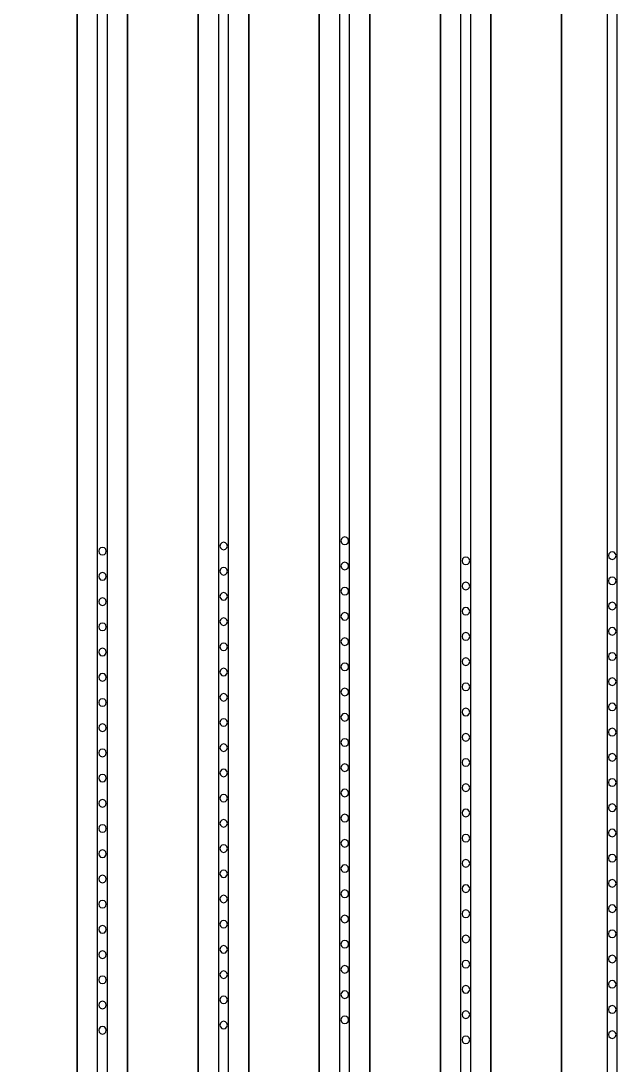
# Model space of a CAD drawing. Header units: metres. Extents: x -1550 to 1550, y -904 to 26100.
# Drawn here: x -129.1 to -11, y 4131.9 to 4339 of the extents above; entities that cross this region are included whole.
import ezdxf

# ---------------------------------------------------------------- set-up
doc = ezdxf.new("R2010")
doc.units = ezdxf.units.M
for name, color, linetype in [('Metal', 4, 'CONTINUOUS'), ('pattern_ionp', 7, 'CONTINUOUS'), ('Polyimide', 3, 'CONTINUOUS'), ('Polyimide_Negative', 5, 'CONTINUOUS')]:
    doc.layers.add(name, color=color, linetype=linetype)

msp = doc.modelspace()

# ---------------------------------------------------------------- linework, layer by layer
at = {"layer": 'Metal'}
for points in [[(-114, 11993.5), (-114, 897.39)], [(-112, 897.39), (-112, 11993.5)], [(-90, 11993.5), (-90, 643.42)], [(-88, 643.42), (-88, 11993.5)], [(-66, 11993.5), (-66, 389.45)], [(-64, 389.45), (-64, 11993.5)], [(-42, 11993.5), (-42, 135.48)], [(-40, 135.48), (-40, 11993.5)], [(-13, 11993.5), (-13, -118.48)], [(-11, -118.48), (-11, 11993.5)]]:
    msp.add_lwpolyline(points, dxfattribs=at)
at = {"layer": 'pattern_ionp'}
for points in [[(-88.21, 4234.86), (-88.31, 4235.24), (-88.59, 4235.51), (-88.96, 4235.61), (-89.34, 4235.51), (-89.61, 4235.24), (-89.71, 4234.86), (-89.61, 4234.49), (-89.34, 4234.21), (-88.96, 4234.11), (-88.59, 4234.21), (-88.31, 4234.49), (-88.21, 4234.86)], [(-64.21, 4235.9), (-64.31, 4236.27), (-64.59, 4236.55), (-64.96, 4236.65), (-65.34, 4236.55), (-65.61, 4236.27), (-65.71, 4235.9), (-65.61, 4235.52), (-65.34, 4235.25), (-64.96, 4235.15), (-64.59, 4235.25), (-64.31, 4235.52), (-64.21, 4235.9)], [(-112.21, 4233.83), (-112.31, 4234.21), (-112.59, 4234.48), (-112.96, 4234.58), (-113.34, 4234.48), (-113.61, 4234.21), (-113.71, 4233.83), (-113.61, 4233.46), (-113.34, 4233.18), (-112.96, 4233.08), (-112.59, 4233.18), (-112.31, 4233.46), (-112.21, 4233.83)], [(-11.21, 4232.96), (-11.31, 4233.33), (-11.59, 4233.61), (-11.96, 4233.71), (-12.34, 4233.61), (-12.61, 4233.33), (-12.71, 4232.96), (-12.61, 4232.58), (-12.34, 4232.31), (-11.96, 4232.21), (-11.59, 4232.31), (-11.31, 4232.58), (-11.21, 4232.96)], [(-64.21, 4230.9), (-64.31, 4231.27), (-64.59, 4231.55), (-64.96, 4231.65), (-65.34, 4231.55), (-65.61, 4231.27), (-65.71, 4230.9), (-65.61, 4230.52), (-65.34, 4230.25), (-64.96, 4230.15), (-64.59, 4230.25), (-64.31, 4230.52), (-64.21, 4230.9)], [(-40.21, 4231.93), (-40.31, 4232.3), (-40.59, 4232.58), (-40.96, 4232.68), (-41.34, 4232.58), (-41.61, 4232.3), (-41.71, 4231.93), (-41.61, 4231.55), (-41.34, 4231.28), (-40.96, 4231.18), (-40.59, 4231.28), (-40.31, 4231.55), (-40.21, 4231.93)], [(-112.21, 4228.83), (-112.31, 4229.21), (-112.59, 4229.48), (-112.96, 4229.58), (-113.34, 4229.48), (-113.61, 4229.21), (-113.71, 4228.83), (-113.61, 4228.46), (-113.34, 4228.18), (-112.96, 4228.08), (-112.59, 4228.18), (-112.31, 4228.46), (-112.21, 4228.83)], [(-88.21, 4229.86), (-88.31, 4230.24), (-88.59, 4230.51), (-88.96, 4230.61), (-89.34, 4230.51), (-89.61, 4230.24), (-89.71, 4229.86), (-89.61, 4229.49), (-89.34, 4229.21), (-88.96, 4229.11), (-88.59, 4229.21), (-88.31, 4229.49), (-88.21, 4229.86)], [(-11.21, 4227.96), (-11.31, 4228.33), (-11.59, 4228.61), (-11.96, 4228.71), (-12.34, 4228.61), (-12.61, 4228.33), (-12.71, 4227.96), (-12.61, 4227.58), (-12.34, 4227.31), (-11.96, 4227.21), (-11.59, 4227.31), (-11.31, 4227.58), (-11.21, 4227.96)], [(-64.21, 4225.9), (-64.31, 4226.27), (-64.59, 4226.55), (-64.96, 4226.65), (-65.34, 4226.55), (-65.61, 4226.27), (-65.71, 4225.9), (-65.61, 4225.52), (-65.34, 4225.25), (-64.96, 4225.15), (-64.59, 4225.25), (-64.31, 4225.52), (-64.21, 4225.9)], [(-40.21, 4226.93), (-40.31, 4227.3), (-40.59, 4227.58), (-40.96, 4227.68), (-41.34, 4227.58), (-41.61, 4227.3), (-41.71, 4226.93), (-41.61, 4226.55), (-41.34, 4226.28), (-40.96, 4226.18), (-40.59, 4226.28), (-40.31, 4226.55), (-40.21, 4226.93)], [(-112.21, 4223.83), (-112.31, 4224.21), (-112.59, 4224.48), (-112.96, 4224.58), (-113.34, 4224.48), (-113.61, 4224.21), (-113.71, 4223.83), (-113.61, 4223.46), (-113.34, 4223.18), (-112.96, 4223.08), (-112.59, 4223.18), (-112.31, 4223.46), (-112.21, 4223.83)], [(-88.21, 4224.86), (-88.31, 4225.24), (-88.59, 4225.51), (-88.96, 4225.61), (-89.34, 4225.51), (-89.61, 4225.24), (-89.71, 4224.86), (-89.61, 4224.49), (-89.34, 4224.21), (-88.96, 4224.11), (-88.59, 4224.21), (-88.31, 4224.49), (-88.21, 4224.86)], [(-40.21, 4221.93), (-40.31, 4222.3), (-40.59, 4222.58), (-40.96, 4222.68), (-41.34, 4222.58), (-41.61, 4222.3), (-41.71, 4221.93), (-41.61, 4221.55), (-41.34, 4221.28), (-40.96, 4221.18), (-40.59, 4221.28), (-40.31, 4221.55), (-40.21, 4221.93)], [(-11.21, 4222.96), (-11.31, 4223.33), (-11.59, 4223.61), (-11.96, 4223.71), (-12.34, 4223.61), (-12.61, 4223.33), (-12.71, 4222.96), (-12.61, 4222.58), (-12.34, 4222.31), (-11.96, 4222.21), (-11.59, 4222.31), (-11.31, 4222.58), (-11.21, 4222.96)], [(-88.21, 4219.86), (-88.31, 4220.24), (-88.59, 4220.51), (-88.96, 4220.61), (-89.34, 4220.51), (-89.61, 4220.24), (-89.71, 4219.86), (-89.61, 4219.49), (-89.34, 4219.21), (-88.96, 4219.11), (-88.59, 4219.21), (-88.31, 4219.49), (-88.21, 4219.86)], [(-64.21, 4220.9), (-64.31, 4221.27), (-64.59, 4221.55), (-64.96, 4221.65), (-65.34, 4221.55), (-65.61, 4221.27), (-65.71, 4220.9), (-65.61, 4220.52), (-65.34, 4220.25), (-64.96, 4220.15), (-64.59, 4220.25), (-64.31, 4220.52), (-64.21, 4220.9)], [(-112.21, 4218.83), (-112.31, 4219.21), (-112.59, 4219.48), (-112.96, 4219.58), (-113.34, 4219.48), (-113.61, 4219.21), (-113.71, 4218.83), (-113.61, 4218.46), (-113.34, 4218.18), (-112.96, 4218.08), (-112.59, 4218.18), (-112.31, 4218.46), (-112.21, 4218.83)], [(-11.21, 4217.96), (-11.31, 4218.33), (-11.59, 4218.61), (-11.96, 4218.71), (-12.34, 4218.61), (-12.61, 4218.33), (-12.71, 4217.96), (-12.61, 4217.58), (-12.34, 4217.31), (-11.96, 4217.21), (-11.59, 4217.31), (-11.31, 4217.58), (-11.21, 4217.96)], [(-64.21, 4215.9), (-64.31, 4216.27), (-64.59, 4216.55), (-64.96, 4216.65), (-65.34, 4216.55), (-65.61, 4216.27), (-65.71, 4215.9), (-65.61, 4215.52), (-65.34, 4215.25), (-64.96, 4215.15), (-64.59, 4215.25), (-64.31, 4215.52), (-64.21, 4215.9)], [(-40.21, 4216.93), (-40.31, 4217.3), (-40.59, 4217.58), (-40.96, 4217.68), (-41.34, 4217.58), (-41.61, 4217.3), (-41.71, 4216.93), (-41.61, 4216.55), (-41.34, 4216.28), (-40.96, 4216.18), (-40.59, 4216.28), (-40.31, 4216.55), (-40.21, 4216.93)], [(-112.21, 4213.83), (-112.31, 4214.21), (-112.59, 4214.48), (-112.96, 4214.58), (-113.34, 4214.48), (-113.61, 4214.21), (-113.71, 4213.83), (-113.61, 4213.46), (-113.34, 4213.18), (-112.96, 4213.08), (-112.59, 4213.18), (-112.31, 4213.46), (-112.21, 4213.83)], [(-88.21, 4214.86), (-88.31, 4215.24), (-88.59, 4215.51), (-88.96, 4215.61), (-89.34, 4215.51), (-89.61, 4215.24), (-89.71, 4214.86), (-89.61, 4214.49), (-89.34, 4214.21), (-88.96, 4214.11), (-88.59, 4214.21), (-88.31, 4214.49), (-88.21, 4214.86)], [(-40.21, 4211.93), (-40.31, 4212.3), (-40.59, 4212.58), (-40.96, 4212.68), (-41.34, 4212.58), (-41.61, 4212.3), (-41.71, 4211.93), (-41.61, 4211.55), (-41.34, 4211.28), (-40.96, 4211.18), (-40.59, 4211.28), (-40.31, 4211.55), (-40.21, 4211.93)], [(-11.21, 4212.96), (-11.31, 4213.33), (-11.59, 4213.61), (-11.96, 4213.71), (-12.34, 4213.61), (-12.61, 4213.33), (-12.71, 4212.96), (-12.61, 4212.58), (-12.34, 4212.31), (-11.96, 4212.21), (-11.59, 4212.31), (-11.31, 4212.58), (-11.21, 4212.96)], [(-88.21, 4209.86), (-88.31, 4210.24), (-88.59, 4210.51), (-88.96, 4210.61), (-89.34, 4210.51), (-89.61, 4210.24), (-89.71, 4209.86), (-89.61, 4209.49), (-89.34, 4209.21), (-88.96, 4209.11), (-88.59, 4209.21), (-88.31, 4209.49), (-88.21, 4209.86)], [(-64.21, 4210.9), (-64.31, 4211.27), (-64.59, 4211.55), (-64.96, 4211.65), (-65.34, 4211.55), (-65.61, 4211.27), (-65.71, 4210.9), (-65.61, 4210.52), (-65.34, 4210.25), (-64.96, 4210.15), (-64.59, 4210.25), (-64.31, 4210.52), (-64.21, 4210.9)], [(-112.21, 4208.83), (-112.31, 4209.21), (-112.59, 4209.48), (-112.96, 4209.58), (-113.34, 4209.48), (-113.61, 4209.21), (-113.71, 4208.83), (-113.61, 4208.46), (-113.34, 4208.18), (-112.96, 4208.08), (-112.59, 4208.18), (-112.31, 4208.46), (-112.21, 4208.83)], [(-11.21, 4207.96), (-11.31, 4208.33), (-11.59, 4208.61), (-11.96, 4208.71), (-12.34, 4208.61), (-12.61, 4208.33), (-12.71, 4207.96), (-12.61, 4207.58), (-12.34, 4207.31), (-11.96, 4207.21), (-11.59, 4207.31), (-11.31, 4207.58), (-11.21, 4207.96)], [(-64.21, 4205.9), (-64.31, 4206.27), (-64.59, 4206.55), (-64.96, 4206.65), (-65.34, 4206.55), (-65.61, 4206.27), (-65.71, 4205.9), (-65.61, 4205.52), (-65.34, 4205.25), (-64.96, 4205.15), (-64.59, 4205.25), (-64.31, 4205.52), (-64.21, 4205.9)], [(-40.21, 4206.93), (-40.31, 4207.3), (-40.59, 4207.58), (-40.96, 4207.68), (-41.34, 4207.58), (-41.61, 4207.3), (-41.71, 4206.93), (-41.61, 4206.55), (-41.34, 4206.28), (-40.96, 4206.18), (-40.59, 4206.28), (-40.31, 4206.55), (-40.21, 4206.93)], [(-112.21, 4203.83), (-112.31, 4204.21), (-112.59, 4204.48), (-112.96, 4204.58), (-113.34, 4204.48), (-113.61, 4204.21), (-113.71, 4203.83), (-113.61, 4203.46), (-113.34, 4203.18), (-112.96, 4203.08), (-112.59, 4203.18), (-112.31, 4203.46), (-112.21, 4203.83)], [(-88.21, 4204.86), (-88.31, 4205.24), (-88.59, 4205.51), (-88.96, 4205.61), (-89.34, 4205.51), (-89.61, 4205.24), (-89.71, 4204.86), (-89.61, 4204.49), (-89.34, 4204.21), (-88.96, 4204.11), (-88.59, 4204.21), (-88.31, 4204.49), (-88.21, 4204.86)], [(-40.21, 4201.93), (-40.31, 4202.3), (-40.59, 4202.58), (-40.96, 4202.68), (-41.34, 4202.58), (-41.61, 4202.3), (-41.71, 4201.93), (-41.61, 4201.55), (-41.34, 4201.28), (-40.96, 4201.18), (-40.59, 4201.28), (-40.31, 4201.55), (-40.21, 4201.93)], [(-11.21, 4202.96), (-11.31, 4203.33), (-11.59, 4203.61), (-11.96, 4203.71), (-12.34, 4203.61), (-12.61, 4203.33), (-12.71, 4202.96), (-12.61, 4202.58), (-12.34, 4202.31), (-11.96, 4202.21), (-11.59, 4202.31), (-11.31, 4202.58), (-11.21, 4202.96)], [(-88.21, 4199.86), (-88.31, 4200.24), (-88.59, 4200.51), (-88.96, 4200.61), (-89.34, 4200.51), (-89.61, 4200.24), (-89.71, 4199.86), (-89.61, 4199.49), (-89.34, 4199.21), (-88.96, 4199.11), (-88.59, 4199.21), (-88.31, 4199.49), (-88.21, 4199.86)], [(-64.21, 4200.9), (-64.31, 4201.27), (-64.59, 4201.55), (-64.96, 4201.65), (-65.34, 4201.55), (-65.61, 4201.27), (-65.71, 4200.9), (-65.61, 4200.52), (-65.34, 4200.25), (-64.96, 4200.15), (-64.59, 4200.25), (-64.31, 4200.52), (-64.21, 4200.9)], [(-112.21, 4198.83), (-112.31, 4199.21), (-112.59, 4199.48), (-112.96, 4199.58), (-113.34, 4199.48), (-113.61, 4199.21), (-113.71, 4198.83), (-113.61, 4198.46), (-113.34, 4198.18), (-112.96, 4198.08), (-112.59, 4198.18), (-112.31, 4198.46), (-112.21, 4198.83)], [(-40.21, 4196.93), (-40.31, 4197.3), (-40.59, 4197.58), (-40.96, 4197.68), (-41.34, 4197.58), (-41.61, 4197.3), (-41.71, 4196.93), (-41.61, 4196.55), (-41.34, 4196.28), (-40.96, 4196.18), (-40.59, 4196.28), (-40.31, 4196.55), (-40.21, 4196.93)], [(-11.21, 4197.96), (-11.31, 4198.33), (-11.59, 4198.61), (-11.96, 4198.71), (-12.34, 4198.61), (-12.61, 4198.33), (-12.71, 4197.96), (-12.61, 4197.58), (-12.34, 4197.31), (-11.96, 4197.21), (-11.59, 4197.31), (-11.31, 4197.58), (-11.21, 4197.96)], [(-88.21, 4194.86), (-88.31, 4195.24), (-88.59, 4195.51), (-88.96, 4195.61), (-89.34, 4195.51), (-89.61, 4195.24), (-89.71, 4194.86), (-89.61, 4194.49), (-89.34, 4194.21), (-88.96, 4194.11), (-88.59, 4194.21), (-88.31, 4194.49), (-88.21, 4194.86)], [(-64.21, 4195.9), (-64.31, 4196.27), (-64.59, 4196.55), (-64.96, 4196.65), (-65.34, 4196.55), (-65.61, 4196.27), (-65.71, 4195.9), (-65.61, 4195.52), (-65.34, 4195.25), (-64.96, 4195.15), (-64.59, 4195.25), (-64.31, 4195.52), (-64.21, 4195.9)], [(-112.21, 4193.83), (-112.31, 4194.21), (-112.59, 4194.48), (-112.96, 4194.58), (-113.34, 4194.48), (-113.61, 4194.21), (-113.71, 4193.83), (-113.61, 4193.46), (-113.34, 4193.18), (-112.96, 4193.08), (-112.59, 4193.18), (-112.31, 4193.46), (-112.21, 4193.83)], [(-11.21, 4192.96), (-11.31, 4193.33), (-11.59, 4193.61), (-11.96, 4193.71), (-12.34, 4193.61), (-12.61, 4193.33), (-12.71, 4192.96), (-12.61, 4192.58), (-12.34, 4192.31), (-11.96, 4192.21), (-11.59, 4192.31), (-11.31, 4192.58), (-11.21, 4192.96)], [(-64.21, 4190.9), (-64.31, 4191.27), (-64.59, 4191.55), (-64.96, 4191.65), (-65.34, 4191.55), (-65.61, 4191.27), (-65.71, 4190.9), (-65.61, 4190.52), (-65.34, 4190.25), (-64.96, 4190.15), (-64.59, 4190.25), (-64.31, 4190.52), (-64.21, 4190.9)], [(-40.21, 4191.93), (-40.31, 4192.3), (-40.59, 4192.58), (-40.96, 4192.68), (-41.34, 4192.58), (-41.61, 4192.3), (-41.71, 4191.93), (-41.61, 4191.55), (-41.34, 4191.28), (-40.96, 4191.18), (-40.59, 4191.28), (-40.31, 4191.55), (-40.21, 4191.93)], [(-112.21, 4188.83), (-112.31, 4189.21), (-112.59, 4189.48), (-112.96, 4189.58), (-113.34, 4189.48), (-113.61, 4189.21), (-113.71, 4188.83), (-113.61, 4188.46), (-113.34, 4188.18), (-112.96, 4188.08), (-112.59, 4188.18), (-112.31, 4188.46), (-112.21, 4188.83)], [(-88.21, 4189.86), (-88.31, 4190.24), (-88.59, 4190.51), (-88.96, 4190.61), (-89.34, 4190.51), (-89.61, 4190.24), (-89.71, 4189.86), (-89.61, 4189.49), (-89.34, 4189.21), (-88.96, 4189.11), (-88.59, 4189.21), (-88.31, 4189.49), (-88.21, 4189.86)], [(-40.21, 4186.93), (-40.31, 4187.3), (-40.59, 4187.58), (-40.96, 4187.68), (-41.34, 4187.58), (-41.61, 4187.3), (-41.71, 4186.93), (-41.61, 4186.55), (-41.34, 4186.28), (-40.96, 4186.18), (-40.59, 4186.28), (-40.31, 4186.55), (-40.21, 4186.93)], [(-11.21, 4187.96), (-11.31, 4188.33), (-11.59, 4188.61), (-11.96, 4188.71), (-12.34, 4188.61), (-12.61, 4188.33), (-12.71, 4187.96), (-12.61, 4187.58), (-12.34, 4187.31), (-11.96, 4187.21), (-11.59, 4187.31), (-11.31, 4187.58), (-11.21, 4187.96)], [(-88.21, 4184.86), (-88.31, 4185.24), (-88.59, 4185.51), (-88.96, 4185.61), (-89.34, 4185.51), (-89.61, 4185.24), (-89.71, 4184.86), (-89.61, 4184.49), (-89.34, 4184.21), (-88.96, 4184.11), (-88.59, 4184.21), (-88.31, 4184.49), (-88.21, 4184.86)], [(-64.21, 4185.9), (-64.31, 4186.27), (-64.59, 4186.55), (-64.96, 4186.65), (-65.34, 4186.55), (-65.61, 4186.27), (-65.71, 4185.9), (-65.61, 4185.52), (-65.34, 4185.25), (-64.96, 4185.15), (-64.59, 4185.25), (-64.31, 4185.52), (-64.21, 4185.9)], [(-112.21, 4183.83), (-112.31, 4184.21), (-112.59, 4184.48), (-112.96, 4184.58), (-113.34, 4184.48), (-113.61, 4184.21), (-113.71, 4183.83), (-113.61, 4183.46), (-113.34, 4183.18), (-112.96, 4183.08), (-112.59, 4183.18), (-112.31, 4183.46), (-112.21, 4183.83)], [(-11.21, 4182.96), (-11.31, 4183.33), (-11.59, 4183.61), (-11.96, 4183.71), (-12.34, 4183.61), (-12.61, 4183.33), (-12.71, 4182.96), (-12.61, 4182.58), (-12.34, 4182.31), (-11.96, 4182.21), (-11.59, 4182.31), (-11.31, 4182.58), (-11.21, 4182.96)], [(-64.21, 4180.9), (-64.31, 4181.27), (-64.59, 4181.55), (-64.96, 4181.65), (-65.34, 4181.55), (-65.61, 4181.27), (-65.71, 4180.9), (-65.61, 4180.52), (-65.34, 4180.25), (-64.96, 4180.15), (-64.59, 4180.25), (-64.31, 4180.52), (-64.21, 4180.9)], [(-40.21, 4181.93), (-40.31, 4182.3), (-40.59, 4182.58), (-40.96, 4182.68), (-41.34, 4182.58), (-41.61, 4182.3), (-41.71, 4181.93), (-41.61, 4181.55), (-41.34, 4181.28), (-40.96, 4181.18), (-40.59, 4181.28), (-40.31, 4181.55), (-40.21, 4181.93)], [(-112.21, 4178.83), (-112.31, 4179.21), (-112.59, 4179.48), (-112.96, 4179.58), (-113.34, 4179.48), (-113.61, 4179.21), (-113.71, 4178.83), (-113.61, 4178.46), (-113.34, 4178.18), (-112.96, 4178.08), (-112.59, 4178.18), (-112.31, 4178.46), (-112.21, 4178.83)], [(-88.21, 4179.86), (-88.31, 4180.24), (-88.59, 4180.51), (-88.96, 4180.61), (-89.34, 4180.51), (-89.61, 4180.24), (-89.71, 4179.86), (-89.61, 4179.49), (-89.34, 4179.21), (-88.96, 4179.11), (-88.59, 4179.21), (-88.31, 4179.49), (-88.21, 4179.86)], [(-40.21, 4176.93), (-40.31, 4177.3), (-40.59, 4177.58), (-40.96, 4177.68), (-41.34, 4177.58), (-41.61, 4177.3), (-41.71, 4176.93), (-41.61, 4176.55), (-41.34, 4176.28), (-40.96, 4176.18), (-40.59, 4176.28), (-40.31, 4176.55), (-40.21, 4176.93)], [(-11.21, 4177.96), (-11.31, 4178.33), (-11.59, 4178.61), (-11.96, 4178.71), (-12.34, 4178.61), (-12.61, 4178.33), (-12.71, 4177.96), (-12.61, 4177.58), (-12.34, 4177.31), (-11.96, 4177.21), (-11.59, 4177.31), (-11.31, 4177.58), (-11.21, 4177.96)], [(-88.21, 4174.86), (-88.31, 4175.24), (-88.59, 4175.51), (-88.96, 4175.61), (-89.34, 4175.51), (-89.61, 4175.24), (-89.71, 4174.86), (-89.61, 4174.49), (-89.34, 4174.21), (-88.96, 4174.11), (-88.59, 4174.21), (-88.31, 4174.49), (-88.21, 4174.86)], [(-64.21, 4175.9), (-64.31, 4176.27), (-64.59, 4176.55), (-64.96, 4176.65), (-65.34, 4176.55), (-65.61, 4176.27), (-65.71, 4175.9), (-65.61, 4175.52), (-65.34, 4175.25), (-64.96, 4175.15), (-64.59, 4175.25), (-64.31, 4175.52), (-64.21, 4175.9)], [(-112.21, 4173.83), (-112.31, 4174.21), (-112.59, 4174.48), (-112.96, 4174.58), (-113.34, 4174.48), (-113.61, 4174.21), (-113.71, 4173.83), (-113.61, 4173.46), (-113.34, 4173.18), (-112.96, 4173.08), (-112.59, 4173.18), (-112.31, 4173.46), (-112.21, 4173.83)], [(-11.21, 4172.96), (-11.31, 4173.33), (-11.59, 4173.61), (-11.96, 4173.71), (-12.34, 4173.61), (-12.61, 4173.33), (-12.71, 4172.96), (-12.61, 4172.58), (-12.34, 4172.31), (-11.96, 4172.21), (-11.59, 4172.31), (-11.31, 4172.58), (-11.21, 4172.96)], [(-64.21, 4170.9), (-64.31, 4171.27), (-64.59, 4171.55), (-64.96, 4171.65), (-65.34, 4171.55), (-65.61, 4171.27), (-65.71, 4170.9), (-65.61, 4170.52), (-65.34, 4170.25), (-64.96, 4170.15), (-64.59, 4170.25), (-64.31, 4170.52), (-64.21, 4170.9)], [(-40.21, 4171.93), (-40.31, 4172.3), (-40.59, 4172.58), (-40.96, 4172.68), (-41.34, 4172.58), (-41.61, 4172.3), (-41.71, 4171.93), (-41.61, 4171.55), (-41.34, 4171.28), (-40.96, 4171.18), (-40.59, 4171.28), (-40.31, 4171.55), (-40.21, 4171.93)], [(-112.21, 4168.83), (-112.31, 4169.21), (-112.59, 4169.48), (-112.96, 4169.58), (-113.34, 4169.48), (-113.61, 4169.21), (-113.71, 4168.83), (-113.61, 4168.46), (-113.34, 4168.18), (-112.96, 4168.08), (-112.59, 4168.18), (-112.31, 4168.46), (-112.21, 4168.83)], [(-88.21, 4169.86), (-88.31, 4170.24), (-88.59, 4170.51), (-88.96, 4170.61), (-89.34, 4170.51), (-89.61, 4170.24), (-89.71, 4169.86), (-89.61, 4169.49), (-89.34, 4169.21), (-88.96, 4169.11), (-88.59, 4169.21), (-88.31, 4169.49), (-88.21, 4169.86)], [(-11.21, 4167.96), (-11.31, 4168.33), (-11.59, 4168.61), (-11.96, 4168.71), (-12.34, 4168.61), (-12.61, 4168.33), (-12.71, 4167.96), (-12.61, 4167.58), (-12.34, 4167.31), (-11.96, 4167.21), (-11.59, 4167.31), (-11.31, 4167.58), (-11.21, 4167.96)], [(-64.21, 4165.9), (-64.31, 4166.27), (-64.59, 4166.55), (-64.96, 4166.65), (-65.34, 4166.55), (-65.61, 4166.27), (-65.71, 4165.9), (-65.61, 4165.52), (-65.34, 4165.25), (-64.96, 4165.15), (-64.59, 4165.25), (-64.31, 4165.52), (-64.21, 4165.9)], [(-40.21, 4166.93), (-40.31, 4167.3), (-40.59, 4167.58), (-40.96, 4167.68), (-41.34, 4167.58), (-41.61, 4167.3), (-41.71, 4166.93), (-41.61, 4166.55), (-41.34, 4166.28), (-40.96, 4166.18), (-40.59, 4166.28), (-40.31, 4166.55), (-40.21, 4166.93)], [(-112.21, 4163.83), (-112.31, 4164.21), (-112.59, 4164.48), (-112.96, 4164.58), (-113.34, 4164.48), (-113.61, 4164.21), (-113.71, 4163.83), (-113.61, 4163.46), (-113.34, 4163.18), (-112.96, 4163.08), (-112.59, 4163.18), (-112.31, 4163.46), (-112.21, 4163.83)], [(-88.21, 4164.86), (-88.31, 4165.24), (-88.59, 4165.51), (-88.96, 4165.61), (-89.34, 4165.51), (-89.61, 4165.24), (-89.71, 4164.86), (-89.61, 4164.49), (-89.34, 4164.21), (-88.96, 4164.11), (-88.59, 4164.21), (-88.31, 4164.49), (-88.21, 4164.86)], [(-40.21, 4161.93), (-40.31, 4162.3), (-40.59, 4162.58), (-40.96, 4162.68), (-41.34, 4162.58), (-41.61, 4162.3), (-41.71, 4161.93), (-41.61, 4161.55), (-41.34, 4161.28), (-40.96, 4161.18), (-40.59, 4161.28), (-40.31, 4161.55), (-40.21, 4161.93)], [(-11.21, 4162.96), (-11.31, 4163.33), (-11.59, 4163.61), (-11.96, 4163.71), (-12.34, 4163.61), (-12.61, 4163.33), (-12.71, 4162.96), (-12.61, 4162.58), (-12.34, 4162.31), (-11.96, 4162.21), (-11.59, 4162.31), (-11.31, 4162.58), (-11.21, 4162.96)], [(-88.21, 4159.86), (-88.31, 4160.24), (-88.59, 4160.51), (-88.96, 4160.61), (-89.34, 4160.51), (-89.61, 4160.24), (-89.71, 4159.86), (-89.61, 4159.49), (-89.34, 4159.21), (-88.96, 4159.11), (-88.59, 4159.21), (-88.31, 4159.49), (-88.21, 4159.86)], [(-64.21, 4160.9), (-64.31, 4161.27), (-64.59, 4161.55), (-64.96, 4161.65), (-65.34, 4161.55), (-65.61, 4161.27), (-65.71, 4160.9), (-65.61, 4160.52), (-65.34, 4160.25), (-64.96, 4160.15), (-64.59, 4160.25), (-64.31, 4160.52), (-64.21, 4160.9)], [(-112.21, 4158.83), (-112.31, 4159.21), (-112.59, 4159.48), (-112.96, 4159.58), (-113.34, 4159.48), (-113.61, 4159.21), (-113.71, 4158.83), (-113.61, 4158.46), (-113.34, 4158.18), (-112.96, 4158.08), (-112.59, 4158.18), (-112.31, 4158.46), (-112.21, 4158.83)], [(-11.21, 4157.96), (-11.31, 4158.33), (-11.59, 4158.61), (-11.96, 4158.71), (-12.34, 4158.61), (-12.61, 4158.33), (-12.71, 4157.96), (-12.61, 4157.58), (-12.34, 4157.31), (-11.96, 4157.21), (-11.59, 4157.31), (-11.31, 4157.58), (-11.21, 4157.96)], [(-64.21, 4155.9), (-64.31, 4156.27), (-64.59, 4156.55), (-64.96, 4156.65), (-65.34, 4156.55), (-65.61, 4156.27), (-65.71, 4155.9), (-65.61, 4155.52), (-65.34, 4155.25), (-64.96, 4155.15), (-64.59, 4155.25), (-64.31, 4155.52), (-64.21, 4155.9)], [(-40.21, 4156.93), (-40.31, 4157.3), (-40.59, 4157.58), (-40.96, 4157.68), (-41.34, 4157.58), (-41.61, 4157.3), (-41.71, 4156.93), (-41.61, 4156.55), (-41.34, 4156.28), (-40.96, 4156.18), (-40.59, 4156.28), (-40.31, 4156.55), (-40.21, 4156.93)], [(-112.21, 4153.83), (-112.31, 4154.21), (-112.59, 4154.48), (-112.96, 4154.58), (-113.34, 4154.48), (-113.61, 4154.21), (-113.71, 4153.83), (-113.61, 4153.46), (-113.34, 4153.18), (-112.96, 4153.08), (-112.59, 4153.18), (-112.31, 4153.46), (-112.21, 4153.83)], [(-88.21, 4154.86), (-88.31, 4155.24), (-88.59, 4155.51), (-88.96, 4155.61), (-89.34, 4155.51), (-89.61, 4155.24), (-89.71, 4154.86), (-89.61, 4154.49), (-89.34, 4154.21), (-88.96, 4154.11), (-88.59, 4154.21), (-88.31, 4154.49), (-88.21, 4154.86)], [(-40.21, 4151.93), (-40.31, 4152.3), (-40.59, 4152.58), (-40.96, 4152.68), (-41.34, 4152.58), (-41.61, 4152.3), (-41.71, 4151.93), (-41.61, 4151.55), (-41.34, 4151.28), (-40.96, 4151.18), (-40.59, 4151.28), (-40.31, 4151.55), (-40.21, 4151.93)], [(-11.21, 4152.96), (-11.31, 4153.33), (-11.59, 4153.61), (-11.96, 4153.71), (-12.34, 4153.61), (-12.61, 4153.33), (-12.71, 4152.96), (-12.61, 4152.58), (-12.34, 4152.31), (-11.96, 4152.21), (-11.59, 4152.31), (-11.31, 4152.58), (-11.21, 4152.96)], [(-88.21, 4149.86), (-88.31, 4150.24), (-88.59, 4150.51), (-88.96, 4150.61), (-89.34, 4150.51), (-89.61, 4150.24), (-89.71, 4149.86), (-89.61, 4149.49), (-89.34, 4149.21), (-88.96, 4149.11), (-88.59, 4149.21), (-88.31, 4149.49), (-88.21, 4149.86)], [(-64.21, 4150.9), (-64.31, 4151.27), (-64.59, 4151.55), (-64.96, 4151.65), (-65.34, 4151.55), (-65.61, 4151.27), (-65.71, 4150.9), (-65.61, 4150.52), (-65.34, 4150.25), (-64.96, 4150.15), (-64.59, 4150.25), (-64.31, 4150.52), (-64.21, 4150.9)], [(-112.21, 4148.83), (-112.31, 4149.21), (-112.59, 4149.48), (-112.96, 4149.58), (-113.34, 4149.48), (-113.61, 4149.21), (-113.71, 4148.83), (-113.61, 4148.46), (-113.34, 4148.18), (-112.96, 4148.08), (-112.59, 4148.18), (-112.31, 4148.46), (-112.21, 4148.83)], [(-11.21, 4147.96), (-11.31, 4148.33), (-11.59, 4148.61), (-11.96, 4148.71), (-12.34, 4148.61), (-12.61, 4148.33), (-12.71, 4147.96), (-12.61, 4147.58), (-12.34, 4147.31), (-11.96, 4147.21), (-11.59, 4147.31), (-11.31, 4147.58), (-11.21, 4147.96)], [(-64.21, 4145.9), (-64.31, 4146.27), (-64.59, 4146.55), (-64.96, 4146.65), (-65.34, 4146.55), (-65.61, 4146.27), (-65.71, 4145.9), (-65.61, 4145.52), (-65.34, 4145.25), (-64.96, 4145.15), (-64.59, 4145.25), (-64.31, 4145.52), (-64.21, 4145.9)], [(-40.21, 4146.93), (-40.31, 4147.3), (-40.59, 4147.58), (-40.96, 4147.68), (-41.34, 4147.58), (-41.61, 4147.3), (-41.71, 4146.93), (-41.61, 4146.55), (-41.34, 4146.28), (-40.96, 4146.18), (-40.59, 4146.28), (-40.31, 4146.55), (-40.21, 4146.93)], [(-112.21, 4143.83), (-112.31, 4144.21), (-112.59, 4144.48), (-112.96, 4144.58), (-113.34, 4144.48), (-113.61, 4144.21), (-113.71, 4143.83), (-113.61, 4143.46), (-113.34, 4143.18), (-112.96, 4143.08), (-112.59, 4143.18), (-112.31, 4143.46), (-112.21, 4143.83)], [(-88.21, 4144.86), (-88.31, 4145.24), (-88.59, 4145.51), (-88.96, 4145.61), (-89.34, 4145.51), (-89.61, 4145.24), (-89.71, 4144.86), (-89.61, 4144.49), (-89.34, 4144.21), (-88.96, 4144.11), (-88.59, 4144.21), (-88.31, 4144.49), (-88.21, 4144.86)], [(-40.21, 4141.93), (-40.31, 4142.3), (-40.59, 4142.58), (-40.96, 4142.68), (-41.34, 4142.58), (-41.61, 4142.3), (-41.71, 4141.93), (-41.61, 4141.55), (-41.34, 4141.28), (-40.96, 4141.18), (-40.59, 4141.28), (-40.31, 4141.55), (-40.21, 4141.93)], [(-11.21, 4142.96), (-11.31, 4143.33), (-11.59, 4143.61), (-11.96, 4143.71), (-12.34, 4143.61), (-12.61, 4143.33), (-12.71, 4142.96), (-12.61, 4142.58), (-12.34, 4142.31), (-11.96, 4142.21), (-11.59, 4142.31), (-11.31, 4142.58), (-11.21, 4142.96)], [(-88.21, 4139.86), (-88.31, 4140.24), (-88.59, 4140.51), (-88.96, 4140.61), (-89.34, 4140.51), (-89.61, 4140.24), (-89.71, 4139.86), (-89.61, 4139.49), (-89.34, 4139.21), (-88.96, 4139.11), (-88.59, 4139.21), (-88.31, 4139.49), (-88.21, 4139.86)], [(-64.21, 4140.9), (-64.31, 4141.27), (-64.59, 4141.55), (-64.96, 4141.65), (-65.34, 4141.55), (-65.61, 4141.27), (-65.71, 4140.9), (-65.61, 4140.52), (-65.34, 4140.25), (-64.96, 4140.15), (-64.59, 4140.25), (-64.31, 4140.52), (-64.21, 4140.9)], [(-112.21, 4138.83), (-112.31, 4139.21), (-112.59, 4139.48), (-112.96, 4139.58), (-113.34, 4139.48), (-113.61, 4139.21), (-113.71, 4138.83), (-113.61, 4138.46), (-113.34, 4138.18), (-112.96, 4138.08), (-112.59, 4138.18), (-112.31, 4138.46), (-112.21, 4138.83)], [(-40.21, 4136.93), (-40.31, 4137.3), (-40.59, 4137.58), (-40.96, 4137.68), (-41.34, 4137.58), (-41.61, 4137.3), (-41.71, 4136.93), (-41.61, 4136.55), (-41.34, 4136.28), (-40.96, 4136.18), (-40.59, 4136.28), (-40.31, 4136.55), (-40.21, 4136.93)], [(-11.21, 4137.96), (-11.31, 4138.33), (-11.59, 4138.61), (-11.96, 4138.71), (-12.34, 4138.61), (-12.61, 4138.33), (-12.71, 4137.96), (-12.61, 4137.58), (-12.34, 4137.31), (-11.96, 4137.21), (-11.59, 4137.31), (-11.31, 4137.58), (-11.21, 4137.96)]]:
    msp.add_lwpolyline(points, close=True, dxfattribs=at)
at = {"layer": 'Polyimide'}
for points in [[(-118, 901.39), (-118, 11978.5)], [(-108, 11978.5), (-108, 901.39)], [(-94, 647.42), (-94, 11978.5)], [(-84, 11978.5), (-84, 647.42)], [(-70, 393.45), (-70, 11978.5)], [(-60, 11978.5), (-60, 393.45)], [(-46, 139.48), (-46, 11978.5)], [(-36, 11978.5), (-36, 139.48)], [(-22, -116.48), (-22, 11978.5)]]:
    msp.add_lwpolyline(points, dxfattribs=at)
at = {"layer": 'Polyimide_Negative'}
for points in [[(-22, 11978.5), (-22, -116.48), (-22.5, -116.48), (-22.5, -137.48), (-22, -137.48), (-22, -387.48), (-22, -587.48), (-22, -628.09), (-24.31, -635.25), (-25.99, -638.43), (-28.23, -640.89), (-31.03, -642.36), (-36.34, -643.61), (-38.23, -645.59), (-39.87, -649.42), (-40.39, -651.11), (-40.5, -654.04), (-40.5, -665.28), (-46.65, -651.78), (-966, 6040.77)], [(-118, 11978.5), (-118, 901.39)], [(-108, 901.39), (-108, 11978.5)], [(-94, 11978.5), (-94, 647.42)], [(-84, 647.42), (-84, 11978.5)], [(-70, 11978.5), (-70, 393.45)], [(-60, 393.45), (-60, 11978.5)], [(-46, 11978.5), (-46, 139.48)], [(-36, 139.48), (-36, 11978.5)]]:
    msp.add_lwpolyline(points, dxfattribs=at)

doc.saveas('drawing.dxf')
